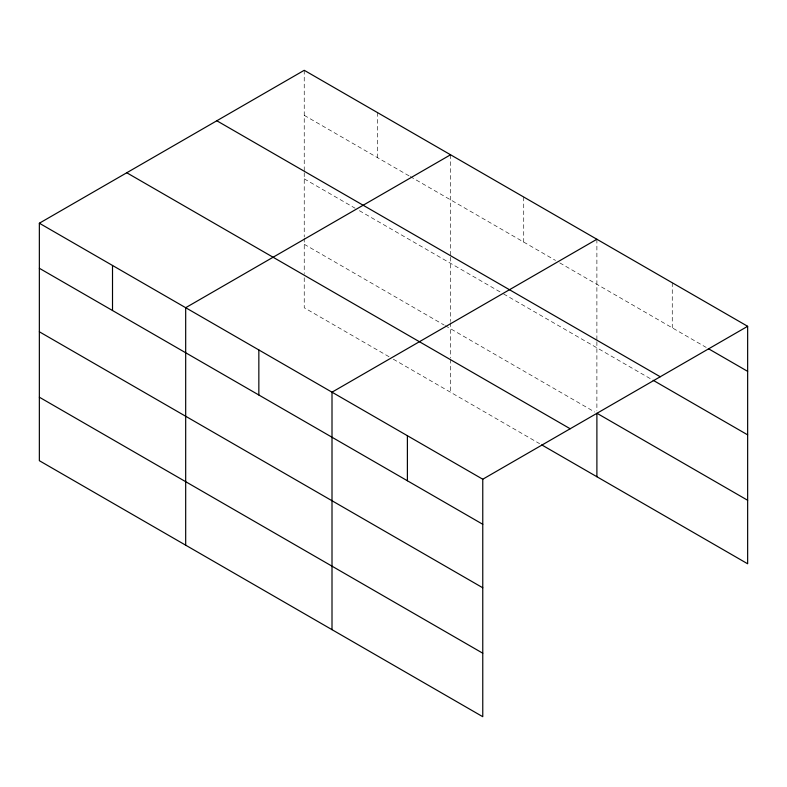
<?xml version="1.0" encoding="UTF-8"?>
<svg xmlns="http://www.w3.org/2000/svg" width="787" height="787" viewBox="0 0 787 787"><rect width="100%" height="100%" fill="white"/><g stroke="black" fill="none" stroke-linecap="round" stroke-linejoin="round"><path stroke-width="0.59" stroke-dasharray="3.94 2.95" d="M304.235 115.345L409.21 175.954M410.263 176.563L555.533 260.438M559.773 262.888L706.244 347.451M304.235 178.846L355.124 208.23M359.374 210.68L502.519 293.325M503.582 293.935L652.098 379.688M304.235 244.275L444.202 325.08M445.255 325.69L594.765 412.014M389.063 356.747L304.235 307.776L304.235 274.801M393.303 359.197L539.626 443.681M672.265 282.779L672.265 327.835M596.89 239.258L596.89 340.486M596.89 341.706L596.89 410.814M523.719 197.016L523.719 242.071M450.558 154.773L450.558 256.001M450.558 257.221L450.558 321.48M450.558 322.7L450.558 358.065M450.558 359.285L450.558 392.251M377.396 112.531L377.396 157.587M304.235 70.299L304.235 171.517M304.235 172.746L304.235 237.005M304.235 238.215L304.235 273.581"/><path stroke-width="1.18" d="M482.765 587.781L482.765 479.224L39.35 223.223L39.35 460.7L482.765 716.701L482.765 587.781L39.35 331.78M541.751 444.901L747.65 563.777L747.65 326.3L304.235 70.299L39.35 223.223M450.558 154.773L185.683 307.707L185.683 545.184M596.89 239.258L332.006 392.182L332.006 629.659M482.765 479.224L747.65 326.3M708.369 348.671L747.65 371.356M216.819 120.765L660.244 376.766M653.161 380.298L747.65 434.857M747.65 500.276L596.89 413.234L596.89 476.735M126.756 172.756L570.182 428.758M39.35 268.278L482.765 524.28M39.35 397.199L482.765 653.21M407.391 435.703L407.391 480.759M258.844 349.949L258.844 394.995M112.511 265.465L112.511 310.521"/></g></svg>
